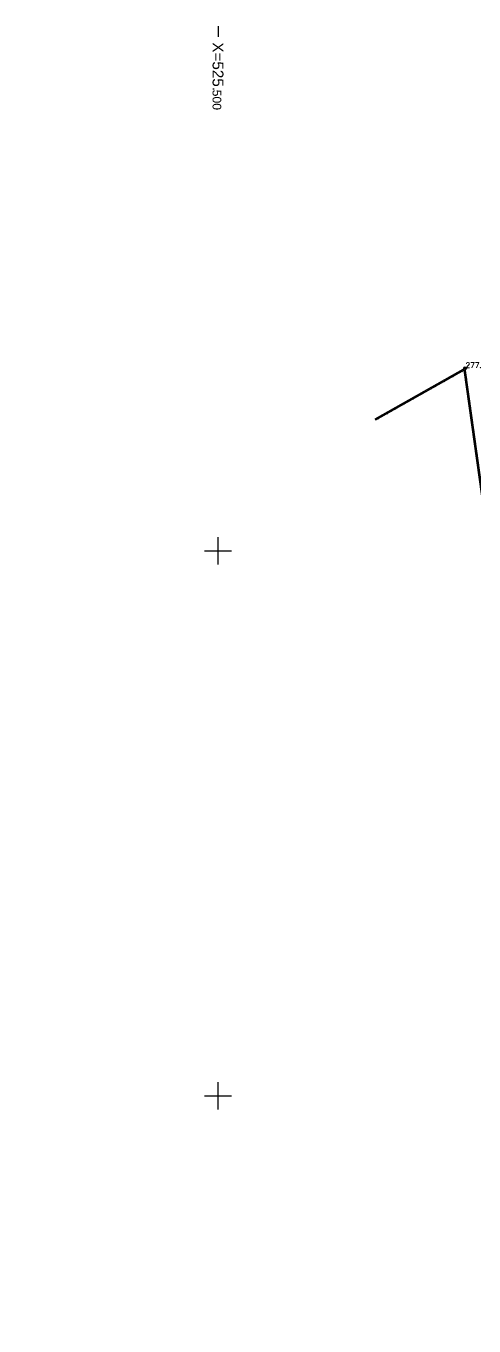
# Model space of a CAD drawing. Header units: millimetres. Extents: x 524954 to 526204, y 9523489 to 9524010.
# Drawn here: x 525464.7 to 525547, y 9523757.7 to 9523996.3 of the extents above; entities that cross this region are included whole.
import ezdxf

# ---------------------------------------------------------------- set-up
doc = ezdxf.new("R2010")
doc.units = ezdxf.units.MM
doc.header["$PDMODE"] = 32
doc.header["$PDSIZE"] = 0.5
for name, color, linetype in [('Annotation', 7, 'Continuous'), ('Carroyage(2)', 7, 'Continuous'), ('Cloture', 7, 'Continuous'), ('Murs', 1, 'Continuous'), ('TopoAlt', 3, 'Continuous'), ('TOPOJIS', 7, 'Continuous')]:
    doc.layers.add(name, color=color, linetype=linetype)
doc.styles.add('Simplex 1.0', font='Simplex.shx', dxfattribs={"width": 0.99, "height": 1})
doc.styles.get("Standard").update_dxf_attribs({"font": 'arial.ttf'})

# ---------------------------------------------------------------- blocks, each defined once
blk = doc.blocks.new('TCPOINT M')
at = {"color": 0}
blk.add_point((0, 0), dxfattribs=at)
at = {"layer": 'TopoAlt', "style": 'Simplex 1.0', "width": 0.99}
blk.add_attdef('ALT', (0.15, 0.15), '', height=1, dxfattribs=at)

msp = doc.modelspace()

# ---------------------------------------------------------------- hatches: boundary and pattern name
at = {"layer": 'Murs'}
h = msp.add_hatch(dxfattribs=at)
h.set_pattern_fill('_U', color=256, scale=0.25, angle=45, style=0, pattern_type=0)
h.set_pattern_definition([(45, (0, 0), (-0.1767766952966, 0.1767766952966), [])])
h.paths.add_polyline_path([(525522.555, 9523687.796), (525522.639, 9523687.56), (525524.417, 9523688.127), (525534.444, 9523697.48), (525538.88, 9523701.582), (525556.931, 9523721.969), (525565.292, 9523745.035), (525568.286, 9523770.89), (525545.427, 9523933.532), (525528.838, 9523924.181), (525528.961, 9523923.963), (525545.231, 9523933.134), (525568.034, 9523770.886), (525565.047, 9523745.093), (525556.712, 9523722.099), (525538.701, 9523701.757), (525534.274, 9523697.663), (525524.287, 9523688.348)])
edge = h.paths.add_edge_path()
edge.add_arc((525513.309, 9523684.532), 4.988, 18.27959, 21.15321)
edge.add_line((525517.961, 9523686.332), (525517.818, 9523686.286))
edge.add_arc((525522.648, 9523687.534), 4.988, 194.48489, 197.35804)
edge.add_line((525517.887, 9523686.046), (525518.045, 9523686.096))
h.paths.add_polyline_path([(525458.446, 9523694.792), (525458.399, 9523694.546), (525477.143, 9523690.173), (525481.933, 9523689.115), (525509.622, 9523683.346), (525511.515, 9523684.015), (525513.294, 9523684.582), (525513.225, 9523684.822), (525511.436, 9523684.252), (525509.605, 9523683.605), (525481.985, 9523689.36), (525477.198, 9523690.416), (525458.455, 9523694.789)])
h.paths.add_polyline_path([(525447.773, 9523696.954), (525447.834, 9523697.197), (525447.731, 9523697.22), (525442.338, 9523698.118), (525447.975, 9523746.854), (525452.972, 9523788.945), (525457.062, 9523821.504), (525456.814, 9523821.536), (525452.724, 9523788.976), (525447.727, 9523746.883), (525442.062, 9523697.91), (525447.683, 9523696.975)])

# ---------------------------------------------------------------- linework, layer by layer
at = {"layer": 'Carroyage(2)'}
for p, q in [((525500, 9523996.325), (525500, 9523994.325)), ((525500, 9523897.5), (525500, 9523902.5)), ((525497.5, 9523900), (525502.5, 9523900)), ((525500, 9523797.5), (525500, 9523802.5)), ((525497.5, 9523800), (525502.5, 9523800))]:
    msp.add_line(p, q, dxfattribs=at)
at = {"layer": 'Cloture', "flags": 128}
for points in [[(525522.555, 9523687.796), (525524.287, 9523688.348), (525534.274, 9523697.663), (525538.701, 9523701.757), (525556.712, 9523722.099), (525565.047, 9523745.093), (525568.034, 9523770.886), (525545.231, 9523933.134), (525528.961, 9523923.963)], [(525522.639, 9523687.56), (525524.417, 9523688.127), (525534.444, 9523697.48), (525538.88, 9523701.582), (525538.88, 9523701.582), (525556.931, 9523721.969), (525565.292, 9523745.035), (525568.286, 9523770.89), (525568.286, 9523770.89), (525568.286, 9523770.89), (525545.427, 9523933.532), (525545.427, 9523933.532), (525545.427, 9523933.532), (525545.427, 9523933.532), (525545.427, 9523933.532), (525528.838, 9523924.181)]]:
    msp.add_lwpolyline(points, dxfattribs=at)

# ---------------------------------------------------------------- block references
at = {"layer": 'TOPOJIS'}
ref = msp.add_blockref('TCPOINT M', (525545.427, 9523933.532, 277.09), dxfattribs=at)
ref.add_attrib('ALT', '277.09', (525545.477, 9523933.582, 277.09), dxfattribs={"layer": 'TopoAlt', "height": 1, "style": 'Simplex 1.0', "width": 0.99})

# ---------------------------------------------------------------- texts
at = {"layer": 'Annotation'}
for s, height, p in [('X=525.', 2, (525499, 9523993.325)), ('500', 1.6, (525499, 9523984.635))]:
    msp.add_text(s, height=height, rotation=270, dxfattribs=at).set_placement(p)

doc.saveas('drawing.dxf')
